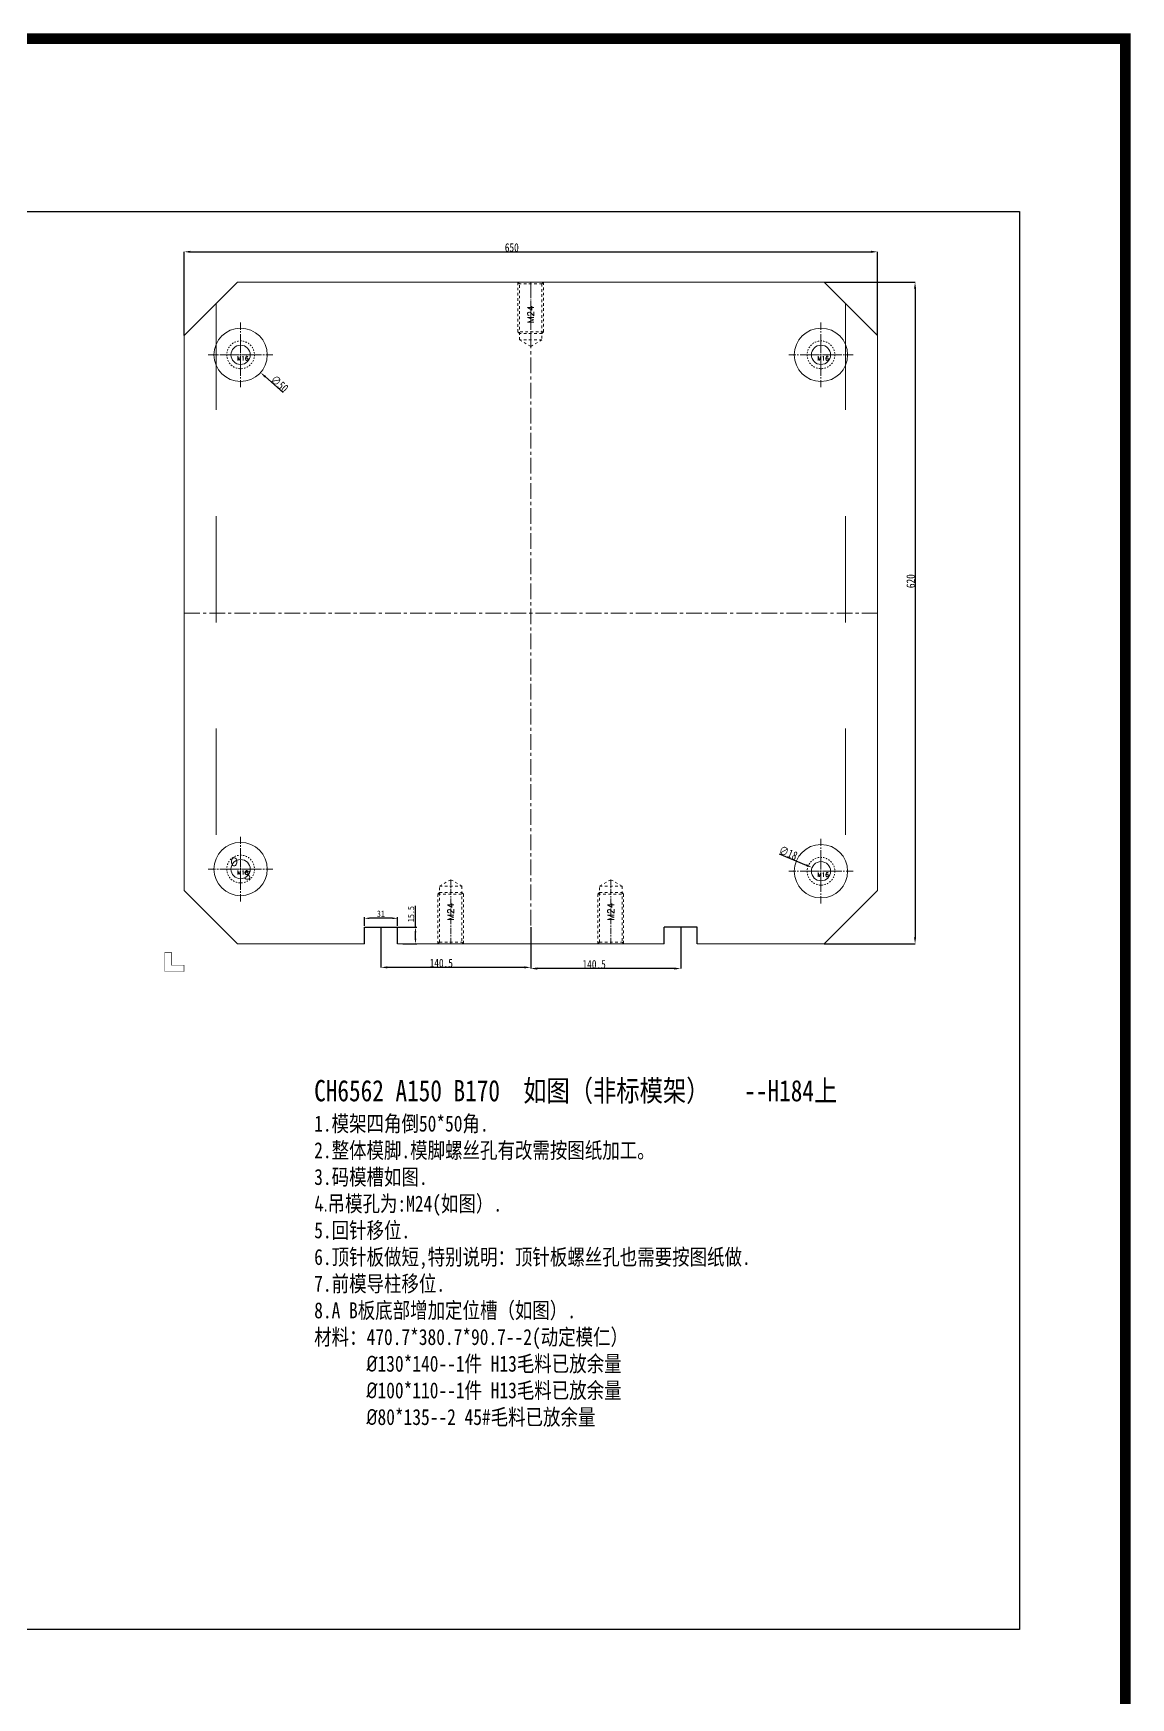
# Model space of a CAD drawing. Header units: millimetres. Extents: x -941 to 1421, y -11614 to -3210.
# Drawn here: x 393 to 1421, y -4770 to -3210 of the extents above; entities that cross this region are included whole.
import ezdxf
from ezdxf.enums import TextEntityAlignment as Align

# ---------------------------------------------------------------- set-up
doc = ezdxf.new("R2010")
doc.units = ezdxf.units.MM
doc.header["$LTSCALE"] = 16.335
doc.header["$PDMODE"] = 3
doc.header["$PDSIZE"] = 0.3125
doc.linetypes.add('CENTER', pattern=[0.6, 0.375, -0.075, 0.075, -0.075])
doc.linetypes.add('HIDDEN', pattern=[0.2, 0.1, -0.1])
doc.layers.get('0').update_dxf_attribs({"linetype": 'CONTINUOUS'})
doc.layers.get('Defpoints').update_dxf_attribs({"linetype": 'CONTINUOUS'})
for name, color, linetype, lineweight in [('dim', 82, 'CONTINUOUS', 9), ('moldbase', 7, 'CONTINUOUS', 20), ('screw', 33, 'CONTINUOUS', 13)]:
    doc.layers.add(name, color=color, linetype=linetype, lineweight=lineweight)
doc.styles.add('ROMANC', font='romanc.shx', dxfattribs={"bigfont": 'gbcbig.shx'})
doc.styles.get("Standard").update_dxf_attribs({"font": 'txt', "width": 0.8})
doc.styles.add('TXT', font='txt.shx', dxfattribs={"bigfont": 'gbcbig.shx'})
doc.dimstyles.new('ISO-25', dxfattribs={"dimtxt": 8, "dimasz": 6, "dimexe": 0, "dimexo": 0, "dimgap": 0, "dimtad": 1, "dimdsep": 46, "dimtxsty": 'Standard', "dimcen": 0, "dimclrd": 4, "dimclre": 4, "dimclrt": 6, "dimazin": 0, "dimtfac": 1, "dimtofl": 0, "dimtmove": 0, "dimatfit": 3, "dimfxl": 0, "dimarcsym": 0})

# ---------------------------------------------------------------- blocks, each defined once
blk = doc.blocks.new('screw_m16_i')
at = {"layer": 'screw', "color": 1, "linetype": 'CENTER', "ltscale": 0.808571}
for p, q in [((-14.3, 0), (14.3, 0)), ((0, -14.3), (0, 14.3))]:
    blk.add_line(p, q, dxfattribs=at)
at = {"layer": 'screw', "color": 8, "linetype": 'HIDDEN', "ltscale": 0.808571}
blk.add_circle((0, 0), 13, dxfattribs=at)
at = {"layer": 'screw'}
blk.add_circle((0, 0), 9, dxfattribs=at)
at = {"layer": 'screw', "color": 6, "style": 'TXT'}
blk.add_text('M16', height=3.9, dxfattribs=at).set_placement((-3.38, -5.2))
blk = doc.blocks.new('*D345')
at = {"color": 4, "lineweight": -2}
for p, q in [((533.9, -3493.6), (533.9, -3415)), ((539.9, -3415), (1177.9, -3415)), ((1183.9, -3493.6), (1183.9, -3415))]:
    blk.add_line(p, q, dxfattribs=at)
at = {"color": 4}
for points in [[(539.9, -3414), (539.9, -3416), (533.9, -3415)], [(1177.9, -3414), (1177.9, -3416), (1183.9, -3415)]]:
    blk.add_solid(points, dxfattribs=at)
at = {"layer": 'Defpoints', "color": 0}
for p in [(1183.9, -3415), (533.9, -3493.6), (1183.9, -3493.6)]:
    blk.add_point(p, dxfattribs=at)
at = {"color": 6, "insert": (841.1, -3411), "char_height": 8, "attachment_point": 5}
blk.add_mtext('650', dxfattribs=at)
blk = doc.blocks.new('*D346')
at = {"color": 4, "lineweight": -2}
for p, q in [((1133.9, -3443.6), (1219.1, -3443.6)), ((1219.1, -3449.6), (1219.1, -4057.6)), ((1133.9, -4063.6), (1219.1, -4063.6))]:
    blk.add_line(p, q, dxfattribs=at)
at = {"color": 4}
for points in [[(1218.1, -3449.6), (1220.1, -3449.6), (1219.1, -3443.6)], [(1218.1, -4057.6), (1220.1, -4057.6), (1219.1, -4063.6)]]:
    blk.add_solid(points, dxfattribs=at)
at = {"layer": 'Defpoints', "color": 0}
for p in [(1133.9, -3443.6), (1133.9, -4063.6), (1219.1, -4063.6)]:
    blk.add_point(p, dxfattribs=at)
at = {"color": 6, "insert": (1215.1, -3723.7), "char_height": 8, "attachment_point": 5, "rotation": 90}
blk.add_mtext('620', dxfattribs=at)
blk = doc.blocks.new('*D380')
at = {"layer": 'Defpoints', "color": 0}
for p in [(702.9, -4039.7), (702.9, -4048.1), (733.9, -4048.1)]:
    blk.add_point(p, dxfattribs=at)
at = {"layer": 'dim', "color": 4, "lineweight": -2}
for p, q in [((702.9, -4046.9), (702.9, -4038.5)), ((729.1, -4039.7), (707.7, -4039.7)), ((733.9, -4046.9), (733.9, -4038.5))]:
    blk.add_line(p, q, dxfattribs=at)
at = {"layer": 'dim', "color": 4}
for points in [[(707.7, -4038.9), (707.7, -4040.5), (702.9, -4039.7)], [(729.1, -4038.9), (729.1, -4040.5), (733.9, -4039.7)]]:
    blk.add_solid(points, dxfattribs=at)
at = {"layer": 'dim', "color": 6, "insert": (718.4, -4035.5), "char_height": 6, "attachment_point": 5}
blk.add_mtext('31', dxfattribs=at)
blk = doc.blocks.new('*D381')
at = {"layer": 'Defpoints', "color": 0}
for p in [(732, -4048.1), (737.9, -4063.6), (750.8, -4063.6)]:
    blk.add_point(p, dxfattribs=at)
at = {"layer": 'dim', "color": 4, "lineweight": -2}
for p, q in [((750.8, -4048.1), (750.8, -4028.1)), ((733.2, -4048.1), (752, -4048.1)), ((750.8, -4058.8), (750.8, -4052.9)), ((739.1, -4063.6), (752, -4063.6))]:
    blk.add_line(p, q, dxfattribs=at)
at = {"layer": 'dim', "color": 4}
for points in [[(750, -4052.9), (751.6, -4052.9), (750.8, -4048.1)], [(750, -4058.8), (751.6, -4058.8), (750.8, -4063.6)]]:
    blk.add_solid(points, dxfattribs=at)
at = {"layer": 'dim', "color": 6, "insert": (746.6, -4035.7), "char_height": 6, "attachment_point": 5, "rotation": 90}
blk.add_mtext('15.5', dxfattribs=at)
blk = doc.blocks.new('*D382')
at = {"color": 4, "lineweight": -2}
for p, q in [((858.9, -4048.1), (858.9, -4086.8)), ((999.4, -4048.1), (999.4, -4086.8)), ((993.4, -4086.8), (864.9, -4086.8))]:
    blk.add_line(p, q, dxfattribs=at)
at = {"color": 4}
for points in [[(864.9, -4085.8), (864.9, -4087.8), (858.9, -4086.8)], [(993.4, -4085.8), (993.4, -4087.8), (999.4, -4086.8)]]:
    blk.add_solid(points, dxfattribs=at)
at = {"layer": 'Defpoints', "color": 0}
for p in [(858.9, -4048.1), (999.4, -4048.1), (858.9, -4086.8)]:
    blk.add_point(p, dxfattribs=at)
at = {"color": 6, "insert": (918.3, -4082.8), "char_height": 8, "attachment_point": 5}
blk.add_mtext('140.5', dxfattribs=at)
blk = doc.blocks.new('*D383')
at = {"color": 4, "lineweight": -2}
for p, q in [((718.4, -4048.1), (718.4, -4085.7)), ((858.9, -4048.1), (858.9, -4085.7)), ((852.9, -4085.7), (724.4, -4085.7))]:
    blk.add_line(p, q, dxfattribs=at)
at = {"color": 4}
for points in [[(724.4, -4084.7), (724.4, -4086.7), (718.4, -4085.7)], [(852.9, -4084.7), (852.9, -4086.7), (858.9, -4085.7)]]:
    blk.add_solid(points, dxfattribs=at)
at = {"layer": 'Defpoints', "color": 0}
for p in [(718.4, -4048.1), (858.9, -4048.1), (718.4, -4085.7)]:
    blk.add_point(p, dxfattribs=at)
at = {"color": 6, "insert": (775, -4081.7), "char_height": 8, "attachment_point": 5}
blk.add_mtext('140.5', dxfattribs=at)
blk = doc.blocks.new('*D532')
at = {"color": 4, "lineweight": -2}
blk.add_line((626.7, -3547), (610.1, -3532.2), dxfattribs=at)
at = {"color": 4}
blk.add_solid([(610.7, -3531.4), (609.4, -3532.9), (605.6, -3528.2)], dxfattribs=at)
at = {"layer": 'Defpoints', "color": 0}
for p in [(568.2, -3494.9), (605.6, -3528.2)]:
    blk.add_point(p, dxfattribs=at)
at = {"color": 6, "insert": (623.4, -3538.7), "char_height": 8, "attachment_point": 5, "rotation": 318.3386}
blk.add_mtext('∅50', dxfattribs=at)
blk = doc.blocks.new('*D534')
at = {"color": 4, "lineweight": -2}
blk.add_line((1091.8, -3979.3), (1117.1, -3989.8), dxfattribs=at)
at = {"color": 4}
blk.add_solid([(1117.4, -3988.9), (1116.7, -3990.7), (1122.6, -3992.1)], dxfattribs=at)
at = {"layer": 'Defpoints', "color": 0}
for p in [(1122.6, -3992.1), (1139.2, -3999)]:
    blk.add_point(p, dxfattribs=at)
at = {"color": 6, "insert": (1100.2, -3978.4), "char_height": 8, "attachment_point": 5, "rotation": 337.3489}
blk.add_mtext('∅18', dxfattribs=at)

msp = doc.modelspace()

# ---------------------------------------------------------------- linework, layer by layer
for p, q in [((702.896, -4063.566), (702.896, -4048.066)), ((702.896, -4048.066), (733.896, -4048.066)), ((733.896, -4063.566), (733.896, -4048.066)), ((983.896, -4063.566), (983.896, -4048.066)), ((1014.896, -4048.066), (983.896, -4048.066)), ((1014.896, -4063.566), (1014.896, -4048.066))]:
    msp.add_line(p, q)
at = {"color": 3, "const_width": 10}
msp.add_lwpolyline([(-936.088, -3215.186), (1416.22, -3215.186), (1416.22, -11609.003), (-936.088, -11609.003)], close=True, dxfattribs=at)
msp.add_lwpolyline([(-455.664, -3377.37), (1316.924, -3377.37), (1316.924, -4706.337), (-455.664, -4706.337)], close=True)
at = {"layer": 'moldbase'}
for p, q in [((583.896, -3443.566), (533.896, -3493.566)), ((1133.896, -3443.566), (583.896, -3443.566)), ((1183.896, -3493.566), (1133.896, -3443.566)), ((533.896, -3493.566), (533.896, -4013.566)), ((1183.896, -3493.566), (1183.896, -4013.566)), ((583.896, -4063.566), (533.896, -4013.566)), ((1133.896, -4063.566), (1183.896, -4013.566)), ((702.896, -4063.566), (583.896, -4063.566)), ((983.896, -4063.566), (733.896, -4063.566)), ((1133.896, -4063.566), (1014.896, -4063.566))]:
    msp.add_line(p, q, dxfattribs=at)
at = {"layer": 'moldbase', "color": 1, "linetype": 'CENTER', "ltscale": 2.4}
for p, q in [((858.896, -3443.566), (858.896, -4063.566)), ((1183.896, -3753.566), (533.896, -3753.566))]:
    msp.add_line(p, q, dxfattribs=at)
at = {"layer": 'moldbase', "color": 8, "linetype": 'HIDDEN', "ltscale": 60.96}
for p, q in [((563.896, -3463.566), (563.896, -4043.566)), ((1153.896, -3463.566), (1153.896, -4043.566))]:
    msp.add_line(p, q, dxfattribs=at)
at = {"layer": 'moldbase', "color": 1, "linetype": 'CENTER', "ltscale": 1.1}
for p, q in [((586.896, -3481.316), (586.896, -3541.816)), ((1130.896, -3481.316), (1130.896, -3541.816)), ((556.646, -3511.566), (617.146, -3511.566)), ((1161.146, -3511.566), (1100.646, -3511.566)), ((586.896, -4023.816), (586.896, -3963.316)), ((1130.896, -4025.816), (1130.896, -3965.316)), ((556.646, -3993.566), (617.146, -3993.566)), ((1161.146, -3995.566), (1100.646, -3995.566))]:
    msp.add_line(p, q, dxfattribs=at)
at = {"layer": 'moldbase', "const_width": 0.5}
msp.add_lwpolyline([(533.896, -4083.566), (521.896, -4083.566), (521.896, -4071.566), (515.896, -4071.566), (515.896, -4089.566), (533.896, -4089.566), (533.896, -4083.566)], dxfattribs=at)
at = {"layer": 'moldbase'}
for centre in [(586.896, -3511.566), (1130.896, -3511.566), (586.896, -3993.566), (1130.896, -3995.566)]:
    msp.add_circle(centre, 25, dxfattribs=at)
at = {"layer": 'screw', "color": 92, "linetype": 'HIDDEN', "ltscale": 1.492746}
for p, q in [((846.896, -3490.066), (846.896, -3443.566)), ((870.896, -3443.566), (870.896, -3490.066)), ((848.396, -3491.566), (846.896, -3490.066)), ((870.896, -3490.066), (846.896, -3490.066)), ((869.396, -3491.566), (848.396, -3491.566)), ((870.896, -3490.066), (869.396, -3491.566)), ((771.896, -4017.066), (773.396, -4015.566)), ((771.896, -4063.566), (771.896, -4017.066)), ((771.896, -4017.066), (795.896, -4017.066)), ((773.396, -4015.566), (794.396, -4015.566)), ((794.396, -4015.566), (795.896, -4017.066)), ((795.896, -4017.066), (795.896, -4063.566)), ((921.896, -4017.066), (923.396, -4015.566)), ((921.896, -4063.566), (921.896, -4017.066)), ((921.896, -4017.066), (945.896, -4017.066)), ((923.396, -4015.566), (944.396, -4015.566)), ((944.396, -4015.566), (945.896, -4017.066)), ((945.896, -4017.066), (945.896, -4063.566))]:
    msp.add_line(p, q, dxfattribs=at)
at = {"layer": 'screw', "color": 8, "linetype": 'HIDDEN', "ltscale": 1.492746}
for p, q in [((848.396, -3445.066), (846.896, -3443.566)), ((869.396, -3445.066), (848.396, -3445.066)), ((848.396, -3497.566), (848.396, -3445.066)), ((870.896, -3443.566), (869.396, -3445.066)), ((869.396, -3445.066), (869.396, -3497.566)), ((858.896, -3503.628), (848.396, -3497.566)), ((869.396, -3497.566), (848.396, -3497.566)), ((869.396, -3497.566), (858.896, -3503.628)), ((773.396, -4009.566), (783.896, -4003.504)), ((783.896, -4003.504), (794.396, -4009.566)), ((923.396, -4009.566), (933.896, -4003.504)), ((933.896, -4003.504), (944.396, -4009.566)), ((773.396, -4062.066), (773.396, -4009.566)), ((773.396, -4009.566), (794.396, -4009.566)), ((794.396, -4009.566), (794.396, -4062.066)), ((923.396, -4062.066), (923.396, -4009.566)), ((923.396, -4009.566), (944.396, -4009.566)), ((944.396, -4009.566), (944.396, -4062.066)), ((771.896, -4063.566), (773.396, -4062.066)), ((773.396, -4062.066), (794.396, -4062.066)), ((794.396, -4062.066), (795.896, -4063.566)), ((921.896, -4063.566), (923.396, -4062.066)), ((923.396, -4062.066), (944.396, -4062.066)), ((944.396, -4062.066), (945.896, -4063.566))]:
    msp.add_line(p, q, dxfattribs=at)
at = {"layer": 'screw', "color": 1, "linetype": 'CENTER', "ltscale": 0.932966}
for p, q in [((858.896, -3443.566), (858.896, -3503.628)), ((783.896, -4063.566), (783.896, -4003.504)), ((933.896, -4063.566), (933.896, -4003.504))]:
    msp.add_line(p, q, dxfattribs=at)

# ---------------------------------------------------------------- block references
at = {"layer": 'screw'}
for p in [(586.896, -3511.566), (1130.896, -3511.566), (586.896, -3993.566), (1130.896, -3995.566)]:
    msp.add_blockref('screw_m16_i', p, dxfattribs=at)

# ---------------------------------------------------------------- texts
at = {"insert": (655.878, -4157.916), "char_height": 20, "width": 564.27245, "attachment_point": 1}
msp.add_mtext('{\\fSimSun|b0|i0|c134|p2;\\C2;\\P\\C256;CH6562 A150 B170  如图（非标模架）   --H184上 \\P\\H0.75x;\\C1;1.模架四角倒50*50角.\\P2.整体模脚.模脚螺丝孔有改需按图纸加工。\\P3.码模槽如图.\\P\\fISOCPEUR|b0|i0|c0|p34;4.\\fSimSun|b0|i0|c134|p2;吊模孔为:M24(如图）.\\P5.回针移位.\\C256;\\P\\C1;6.顶针板做短,特别说明：顶针板螺丝孔也需要按图纸做.\\P7.前模导柱移位.\\P8.A B板底部增加定位槽（如图）.\\H1.333x;\\P\\H0.75x;\\C256;材料：\\C6;470.7*380.7*90.7--2(动定模仁）\\P      \\fISOCPEUR|b0|i0|c0|p34;\\H0.9998x;\\C256;%%C\\fSimSun|b0|i0|c134|p2;130*140--1件 H13毛料已放余量\\P      \\fISOCPEUR|b0|i0|c0|p34;%%C\\fSimSun|b0|i0|c134|p2;100*110--1件 H13毛料已放余量 \\P      \\fISOCPEUR|b0|i0|c0|p34;%%C\\fSimSun|b0|i0|c134|p2;80*135--2 45#毛料已放余量\\P\\H1.333x;\\P\\H0.75x;\\P      \\P      }', dxfattribs=at)
at = {"layer": 'moldbase', "style": 'ROMANC'}
for s, p in [('O', (577.385, -3990.476)), ('S', (589.986, -4003.076))]:
    msp.add_text(s, height=7.5, dxfattribs=at).set_placement(p)
at = {"layer": 'screw', "color": 6, "linetype": 'HIDDEN', "ltscale": 1.492746, "style": 'TXT'}
for p in [(858.896, -3473.597), (783.896, -4033.535), (933.896, -4033.535)]:
    msp.add_text('M24', height=6, rotation=90, dxfattribs=at).set_placement(p, align=Align.MIDDLE)

# ---------------------------------------------------------------- dimensions: what is measured, and where the dimension line sits
for base, p1, p2, picture, middle in [((1183.896, -3415.04), (533.896, -3493.566), (1183.896, -3493.566), '*D345', (841.068, -3415.04)), ((718.396, -4085.707), (858.896, -4048.066), (718.396, -4048.066), '*D383', (774.955, -4085.707)), ((858.896, -4086.779), (999.396, -4048.066), (858.896, -4048.066), '*D382', (918.306, -4086.779))]:
    dim = msp.add_linear_dim(base=base, p1=p1, p2=p2, dimstyle='ISO-25')
    dim.commit()
    dim.dimension.update_dxf_attribs({"geometry": picture, "text_midpoint": middle, "dimtype": 160})
dim = msp.add_linear_dim(base=(1219.1, -4063.566), p1=(1133.896, -3443.566), p2=(1133.896, -4063.566), angle=90, dimstyle='ISO-25')
dim.commit()
dim.dimension.update_dxf_attribs({"geometry": '*D346', "text_midpoint": (1219.1, -3723.729), "dimtype": 160})
for p1, p2, picture, middle in [((568.219, -3494.948), (605.573, -3528.184), '*D532', (620.737, -3541.676)), ((1139.202, -3999.032), (1122.59, -3992.1), '*D534', (1098.691, -3982.126))]:
    dim = msp.add_diameter_dim_2p(p1=p1, p2=p2, dimstyle='ISO-25', override={"dimfxl": 1.25})
    dim.commit()
    dim.dimension.update_dxf_attribs({"geometry": picture, "text_midpoint": middle, "dimtype": 163})
at = {"layer": 'dim'}
dim = msp.add_linear_dim(base=(702.896, -4039.652), p1=(733.896, -4048.066), p2=(702.896, -4048.066), dimstyle='ISO-25', override={"dimtxt": 6, "dimasz": 4.8, "dimexe": 1.1994, "dimexo": 1.1994, "dimgap": 1.1994}, dxfattribs=at)
dim.commit()
dim.dimension.update_dxf_attribs({"geometry": '*D380', "text_midpoint": (718.396, -4035.453)})
dim = msp.add_linear_dim(base=(750.793, -4063.566), p1=(731.985, -4048.066), p2=(737.885, -4063.566), angle=90, dimstyle='ISO-25', override={"dimtxt": 6, "dimasz": 4.8, "dimexe": 1.1994, "dimexo": 1.1994, "dimgap": 1.1994}, dxfattribs=at)
dim.commit()
dim.dimension.update_dxf_attribs({"geometry": '*D381', "text_midpoint": (750.793, -4035.666), "dimtype": 160})

doc.saveas('drawing.dxf')
